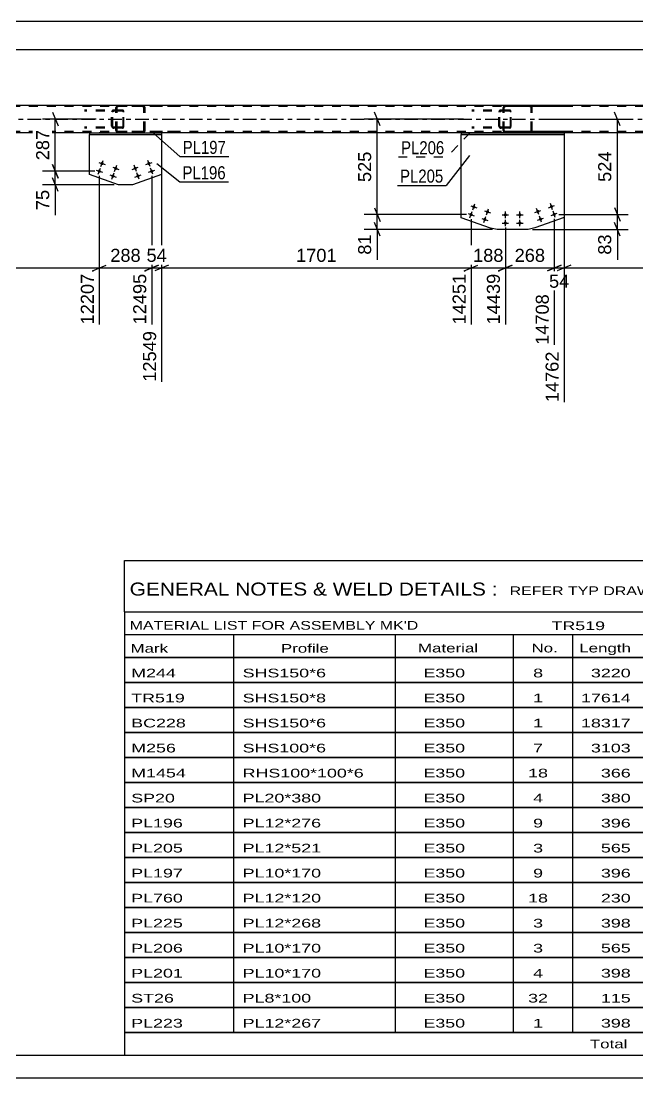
# Model space of a CAD drawing. Header units: millimetres. Extents: x -136 to 705, y -401 to 193.
# Drawn here: x 357.5 to 493.1, y -400.8 to -168.4 of the extents above; entities that cross this region are included whole.
import ezdxf

# ---------------------------------------------------------------- set-up
doc = ezdxf.new("R2010")
doc.units = ezdxf.units.MM
doc.linetypes.add('DXK_LINE_DOT2', pattern=[3.9198, 1.9599, -1.9599])
doc.linetypes.add('DXK_LINE_DOT3', pattern=[5.9187, 2.979, -0.9799, 0.9799, -0.9799])
doc.styles.add('Arial', font='ARIAL.TTF', dxfattribs={"height": 0.2})
doc.styles.add('Arial Narrow', font='ARIALN.TTF', dxfattribs={"height": 0.2})

# ---------------------------------------------------------------- blocks, each defined once
blk = doc.blocks.new('Unknown-318464307-1115')
at = {"color": 5, "linetype": 'Continuous'}
for p, q in [((-130.8, -395.79), (700.2, -395.79)), ((-135.8, -400.79), (705.2, -400.79))]:
    blk.add_line(p, q, dxfattribs=at)
blk = doc.blocks.new('Part-318464307-2415 - 2141')
at = {"color": 7, "linetype": 'DXK_LINE_DOT2'}
for p, q in [((464.94, -187.95), (456.56, -187.95)), ((464.94, -188.19), (456.56, -188.19)), ((463.03, -187.95), (462.84, -187.99)), ((462.85, -188.26), (462.93, -188.21)), ((462.93, -188.21), (463.03, -188.19)), ((463.47, -188.19), (463.47, -187.95)), ((465.04, -187.99), (464.94, -187.95)), ((464.94, -188.19), (464.99, -188.21)), ((464.99, -188.21), (465.04, -188.26)), ((465.13, -188.09), (465.04, -187.99)), ((465.19, -188.25), (465.13, -188.09)), ((462.56, -188.25), (462.52, -188.43)), ((462.52, -191.47), (462.52, -188.43)), ((462.78, -188.43), (462.8, -188.34)), ((462.78, -191.47), (462.78, -188.43)), ((462.8, -188.34), (462.85, -188.26)), ((465.04, -188.26), (465.06, -188.34)), ((465.06, -188.34), (465.07, -188.43)), ((465.07, -191.47), (465.07, -188.43)), ((465.21, -188.43), (465.19, -188.25)), ((465.21, -191.47), (465.21, -188.43)), ((464.94, -191.71), (456.56, -191.71)), ((464.94, -191.95), (456.56, -191.95)), ((462.52, -191.47), (462.56, -191.65)), ((462.8, -191.56), (462.78, -191.47)), ((462.85, -191.64), (462.8, -191.56)), ((462.84, -191.91), (463.03, -191.95)), ((462.93, -191.69), (462.85, -191.64)), ((463.03, -191.71), (462.93, -191.69)), ((463.47, -191.95), (463.47, -191.71)), ((464.99, -191.69), (464.94, -191.71)), ((464.94, -191.95), (465.04, -191.91)), ((465.04, -191.64), (464.99, -191.69)), ((465.06, -191.56), (465.04, -191.64)), ((465.04, -191.91), (465.13, -191.81)), ((465.07, -191.47), (465.06, -191.56)), ((465.13, -191.81), (465.19, -191.65)), ((465.19, -191.65), (465.21, -191.47))]:
    blk.add_line(p, q, dxfattribs=at)
for centre, start, end in [((463.01, -188.44), 111.1501, 156.1036), ((463.01, -191.45), 203.8964, 248.8499)]:
    blk.add_arc(centre, 0.492, start, end, dxfattribs=at)
blk = doc.blocks.new('Bolt-318464307-2295 - 2141')
at = {"linetype": 'Continuous'}
for points in [[(473.76, -209.32, -1), (474.44, -209.08, -1)], [(470.74, -210.39, -1), (471.42, -210.15, -1)], [(474.36, -211.02, -1), (475.04, -210.78, -1)], [(471.35, -212.09, -1), (472.03, -211.85, -1)]]:
    blk.add_hatch(color=1, dxfattribs=at).paths.add_polyline_path(points)
at = {"color": 1, "linetype": 'Continuous'}
for p, q in [((473.42, -209.44), (474.78, -208.96)), ((474.34, -209.88), (473.86, -208.52)), ((470.41, -210.51), (471.76, -210.03)), ((471.32, -210.95), (470.84, -209.59)), ((471.93, -212.65), (471.45, -211.29)), ((474.02, -211.14), (475.38, -210.66)), ((474.94, -211.58), (474.46, -210.22)), ((471.01, -212.21), (472.36, -211.73))]:
    blk.add_line(p, q, dxfattribs=at)
blk = doc.blocks.new('Part-318464307-2231 - 2141')
at = {"color": 2, "linetype": 'Continuous'}
for p, q in [((372.51, -192.95), (372.51, -193.35)), ((372.51, -192.95), (388.37, -192.95)), ((372.51, -193.35), (388.37, -193.35)), ((388.37, -192.95), (388.37, -193.35))]:
    blk.add_line(p, q, dxfattribs=at)
blk = doc.blocks.new('Part-318464307-2246 - 2141')
at = {"color": 2, "linetype": 'Continuous'}
for p, q in [((372.51, -202.13), (372.51, -193.35)), ((388.37, -193.35), (388.37, -202.13)), ((378.92, -204.4), (372.51, -202.13)), ((388.37, -202.13), (381.96, -204.4)), ((381.96, -204.4), (378.92, -204.4))]:
    blk.add_line(p, q, dxfattribs=at)
at = {"color": 7, "linetype": 'DXK_LINE_DOT2'}
blk.add_line((372.51, -193.35), (388.37, -193.35), dxfattribs=at)
blk = doc.blocks.new('Bolt-318464307-2247 - 2141')
at = {"linetype": 'Continuous'}
for points in [[(374.94, -199.59, -1), (375.62, -199.83, -1)], [(374.34, -201.29, -1), (375.02, -201.53, -1)], [(377.35, -202.36, -1), (378.03, -202.6, -1)], [(377.96, -200.66, -1), (378.63, -200.9, -1)]]:
    blk.add_hatch(color=1, dxfattribs=at).paths.add_polyline_path(points)
at = {"color": 1, "linetype": 'Continuous'}
for p, q in [((374.6, -199.47), (375.96, -199.95)), ((375.04, -200.39), (375.52, -199.03)), ((374, -201.17), (375.36, -201.65)), ((374.44, -202.09), (374.92, -200.73)), ((377.45, -203.16), (377.93, -201.8)), ((377.62, -200.54), (378.97, -201.02)), ((378.05, -201.46), (378.54, -200.1)), ((377.01, -202.24), (378.37, -202.72))]:
    blk.add_line(p, q, dxfattribs=at)
blk = doc.blocks.new('Bolt-318464307-2278 - 2141')
at = {"linetype": 'Continuous'}
for points in [[(456.69, -209.14, -1), (457.37, -209.38, -1)], [(456.09, -210.83, -1), (456.76, -211.07, -1)], [(459.7, -210.21, -1), (460.38, -210.45, -1)], [(459.1, -211.9, -1), (459.78, -212.14, -1)]]:
    blk.add_hatch(color=1, dxfattribs=at).paths.add_polyline_path(points)
at = {"color": 1, "linetype": 'Continuous'}
for p, q in [((456.35, -209.02), (457.71, -209.5)), ((456.79, -209.94), (457.27, -208.58)), ((455.75, -210.71), (457.1, -211.19)), ((456.18, -211.63), (456.67, -210.27)), ((459.2, -212.7), (459.68, -211.34)), ((459.36, -210.09), (460.72, -210.57)), ((459.8, -211), (460.28, -209.65)), ((458.76, -211.78), (460.12, -212.26))]:
    blk.add_line(p, q, dxfattribs=at)
blk = doc.blocks.new('Part-318464307-2294 - 2141')
at = {"color": 2, "linetype": 'Continuous'}
for p, q in [((454.26, -211.67), (454.26, -193.35)), ((476.87, -193.35), (476.87, -211.61)), ((460.67, -213.94), (454.26, -211.67)), ((476.87, -211.61), (470.46, -213.89)), ((462.16, -214.2), (460.67, -213.94)), ((468.96, -214.2), (462.16, -214.2)), ((470.46, -213.89), (468.96, -214.2))]:
    blk.add_line(p, q, dxfattribs=at)
at = {"color": 7, "linetype": 'DXK_LINE_DOT2'}
blk.add_line((454.26, -193.35), (476.87, -193.35), dxfattribs=at)
blk = doc.blocks.new('Part-318464307-2366 - 2141')
at = {"color": 2, "linetype": 'Continuous'}
for p, q in [((604.2, -186.95), (-61.33, -186.95)), ((372.51, -192.95), (303.23, -192.95)), ((454.26, -192.95), (388.37, -192.95)), ((542.9, -192.95), (476.87, -192.95))]:
    blk.add_line(p, q, dxfattribs=at)
at = {"color": 7, "linetype": 'DXK_LINE_DOT2'}
for p, q in [((604.2, -187.19), (-61.33, -187.19)), ((604.2, -192.71), (-61.33, -192.71)), ((604.2, -192.95), (-53.33, -192.95)), ((388.37, -192.95), (372.51, -192.95)), ((476.87, -192.95), (454.26, -192.95))]:
    blk.add_line(p, q, dxfattribs=at)
at = {"color": 7, "linetype": 'DXK_LINE_DOT3'}
blk.add_line((-61.33, -189.95), (604.2, -189.95), dxfattribs=at)
blk = doc.blocks.new('Part-318464307-2370 - 2141')
at = {"color": 7, "linetype": 'DXK_LINE_DOT2'}
for p, q in [((379.81, -187.95), (371.42, -187.95)), ((379.81, -188.19), (371.42, -188.19)), ((377.89, -187.95), (377.7, -187.99)), ((377.72, -188.26), (377.8, -188.21)), ((377.8, -188.21), (377.89, -188.19)), ((378.34, -188.19), (378.34, -187.95)), ((379.91, -187.99), (379.81, -187.95)), ((379.81, -188.19), (379.86, -188.21)), ((379.86, -188.21), (379.9, -188.26)), ((380, -188.09), (379.91, -187.99)), ((380.05, -188.25), (380, -188.09)), ((377.43, -188.25), (377.39, -188.43)), ((377.39, -191.47), (377.39, -188.43)), ((377.64, -188.43), (377.66, -188.34)), ((377.64, -191.47), (377.64, -188.43)), ((377.66, -188.34), (377.72, -188.26)), ((379.9, -188.26), (379.93, -188.34)), ((379.93, -188.34), (379.94, -188.43)), ((379.94, -191.47), (379.94, -188.43)), ((380.07, -188.43), (380.05, -188.25)), ((380.07, -191.47), (380.07, -188.43)), ((379.81, -191.71), (371.42, -191.71)), ((379.81, -191.95), (371.42, -191.95)), ((377.39, -191.47), (377.43, -191.65)), ((377.66, -191.56), (377.64, -191.47)), ((377.72, -191.64), (377.66, -191.56)), ((377.7, -191.91), (377.89, -191.95)), ((377.8, -191.69), (377.72, -191.64)), ((377.89, -191.71), (377.8, -191.69)), ((378.34, -191.95), (378.34, -191.71)), ((379.86, -191.69), (379.81, -191.71)), ((379.81, -191.95), (379.91, -191.91)), ((379.9, -191.64), (379.86, -191.69)), ((379.93, -191.56), (379.9, -191.64)), ((379.91, -191.91), (380, -191.81)), ((379.94, -191.47), (379.93, -191.56)), ((380, -191.81), (380.05, -191.65)), ((380.05, -191.65), (380.07, -191.47))]:
    blk.add_line(p, q, dxfattribs=at)
for centre, start, end in [((377.88, -188.44), 111.1501, 156.1036), ((377.88, -191.45), 203.8964, 248.8499)]:
    blk.add_arc(centre, 0.492, start, end, dxfattribs=at)
blk = doc.blocks.new('Part-318464307-2481 - 2141')
at = {"color": 7, "linetype": 'DXK_LINE_DOT2'}
for p, q in [((378.38, -187.25), (378.34, -187.43)), ((378.34, -192.47), (378.34, -187.43)), ((378.6, -187.43), (378.61, -187.34)), ((378.6, -192.47), (378.6, -187.43)), ((378.61, -187.34), (378.67, -187.26)), ((378.85, -186.95), (378.66, -186.99)), ((378.67, -187.26), (378.75, -187.21)), ((378.75, -187.21), (378.85, -187.19)), ((391.64, -186.95), (378.85, -186.95)), ((391.64, -187.19), (378.85, -187.19)), ((384.41, -186.99), (384.21, -186.95)), ((384.21, -187.19), (384.31, -187.21)), ((384.31, -187.21), (384.39, -187.26)), ((384.39, -187.26), (384.45, -187.34)), ((384.45, -187.34), (384.47, -187.43)), ((384.47, -192.47), (384.47, -187.43)), ((384.73, -187.43), (384.69, -187.25)), ((384.73, -192.47), (384.73, -187.43)), ((378.34, -192.47), (378.38, -192.65)), ((378.61, -192.56), (378.6, -192.47)), ((378.67, -192.64), (378.61, -192.56)), ((378.75, -192.69), (378.67, -192.64)), ((378.85, -192.71), (378.75, -192.69)), ((391.64, -192.71), (378.85, -192.71)), ((384.31, -192.69), (384.21, -192.71)), ((384.39, -192.64), (384.31, -192.69)), ((384.45, -192.56), (384.39, -192.64)), ((384.47, -192.47), (384.45, -192.56)), ((384.69, -192.65), (384.73, -192.47)), ((378.66, -192.91), (378.85, -192.95)), ((391.64, -192.95), (378.85, -192.95)), ((384.21, -192.95), (384.41, -192.91))]:
    blk.add_line(p, q, dxfattribs=at)
for centre, start, end in [((378.83, -187.45), 110.7583, 155.68), ((384.23, -187.45), 24.32, 69.2417), ((378.83, -192.45), 204.32, 249.2417), ((384.23, -192.45), 290.7583, 335.68)]:
    blk.add_arc(centre, 0.496, start, end, dxfattribs=at)
blk = doc.blocks.new('Part-318464307-2482 - 2141')
at = {"color": 7, "linetype": 'DXK_LINE_DOT2'}
for p, q in [((463.51, -187.25), (463.47, -187.43)), ((463.47, -192.47), (463.47, -187.43)), ((463.73, -187.43), (463.75, -187.34)), ((463.73, -192.47), (463.73, -187.43)), ((463.75, -187.34), (463.8, -187.26)), ((463.99, -186.95), (463.79, -186.99)), ((463.8, -187.26), (463.89, -187.21)), ((463.89, -187.21), (463.99, -187.19)), ((476.77, -186.95), (463.99, -186.95)), ((476.77, -187.19), (463.99, -187.19)), ((469.54, -186.99), (469.35, -186.95)), ((469.35, -187.19), (469.45, -187.21)), ((469.45, -187.21), (469.53, -187.26)), ((469.53, -187.26), (469.58, -187.34)), ((469.58, -187.34), (469.6, -187.43)), ((469.6, -192.47), (469.6, -187.43)), ((469.86, -187.43), (469.82, -187.25)), ((469.86, -192.47), (469.86, -187.43)), ((463.47, -192.47), (463.51, -192.65)), ((463.75, -192.56), (463.73, -192.47)), ((463.8, -192.64), (463.75, -192.56)), ((463.89, -192.69), (463.8, -192.64)), ((463.99, -192.71), (463.89, -192.69)), ((476.77, -192.71), (463.99, -192.71)), ((469.45, -192.69), (469.35, -192.71)), ((469.53, -192.64), (469.45, -192.69)), ((469.58, -192.56), (469.53, -192.64)), ((469.6, -192.47), (469.58, -192.56)), ((469.82, -192.65), (469.86, -192.47)), ((463.79, -192.91), (463.99, -192.95)), ((476.77, -192.95), (463.99, -192.95)), ((469.35, -192.95), (469.54, -192.91))]:
    blk.add_line(p, q, dxfattribs=at)
for centre, start, end in [((463.97, -187.45), 110.7583, 155.68), ((469.37, -187.45), 24.32, 69.2417), ((463.97, -192.45), 204.32, 249.2417), ((469.37, -192.45), 290.7583, 335.68)]:
    blk.add_arc(centre, 0.496, start, end, dxfattribs=at)
blk = doc.blocks.new('Part-318464307-2499 - 2141')
at = {"color": 2, "linetype": 'Continuous'}
for p, q in [((454.26, -192.95), (454.26, -193.35)), ((454.26, -192.95), (476.87, -192.95)), ((454.26, -193.35), (476.87, -193.35)), ((476.87, -192.95), (476.87, -193.35))]:
    blk.add_line(p, q, dxfattribs=at)
blk = doc.blocks.new('Bolt-318464307-2511 - 2141')
at = {"linetype": 'Continuous'}
for points in [[(385.26, -199.83, -1), (385.94, -199.59, -1)], [(382.25, -200.9, -1), (382.92, -200.66, -1)], [(382.85, -202.6, -1), (383.53, -202.36, -1)], [(385.86, -201.53, -1), (386.54, -201.29, -1)]]:
    blk.add_hatch(color=1, dxfattribs=at).paths.add_polyline_path(points)
at = {"color": 1, "linetype": 'Continuous'}
for p, q in [((384.92, -199.95), (386.28, -199.47)), ((385.84, -200.39), (385.36, -199.03)), ((381.91, -201.02), (383.26, -200.54)), ((382.83, -201.46), (382.34, -200.1)), ((383.43, -203.16), (382.95, -201.8)), ((385.52, -201.65), (386.88, -201.17)), ((386.44, -202.09), (385.96, -200.73)), ((382.51, -202.72), (383.86, -202.24))]:
    blk.add_line(p, q, dxfattribs=at)
blk = doc.blocks.new('Bolt-318464307-2519 - 2141')
at = {"linetype": 'Continuous'}
for points in [[(463.6, -211, -1), (464.32, -211, -1)], [(466.8, -211, -1), (467.52, -211, -1)], [(463.6, -212.8, -1), (464.32, -212.8, -1)], [(466.8, -212.8, -1), (467.52, -212.8, -1)]]:
    blk.add_hatch(color=1, dxfattribs=at).paths.add_polyline_path(points)
at = {"color": 1, "linetype": 'Continuous'}
for p, q in [((463.24, -211), (464.68, -211)), ((463.96, -211.72), (463.96, -210.28)), ((466.44, -211), (467.88, -211)), ((467.16, -211.72), (467.16, -210.28)), ((463.24, -212.8), (464.68, -212.8)), ((463.96, -213.52), (463.96, -212.08)), ((466.44, -212.8), (467.88, -212.8)), ((467.16, -213.52), (467.16, -212.08))]:
    blk.add_line(p, q, dxfattribs=at)
blk = doc.blocks.new('StraightDimension-318464307-3141 - 2141')
at = {"color": 7, "linetype": 'Continuous'}
for p, q in [((373.99, -189.95), (362.16, -189.95)), ((364.41, -188.45), (365.61, -191.45)), ((365.01, -201.41), (365.01, -189.95)), ((373.68, -201.41), (362.16, -201.41)), ((365.61, -202.91), (364.41, -199.91))]:
    blk.add_line(p, q, dxfattribs=at)
at = {"color": 0}
blk.add_wipeout([(364.26, -191.74), (360.06, -191.74), (360.06, -199.61), (364.26, -199.61)], dxfattribs=at)
at = {"color": 3, "style": 'Arial'}
blk.add_text('287', height=2.865, rotation=90.0002, dxfattribs=at).set_placement((363.66, -199.01))
blk = doc.blocks.new('StraightDimension-318464307-2854 - 2141')
at = {"color": 7, "linetype": 'Continuous'}
for p, q in [((388.37, -194.15), (388.37, -247.7)), ((456.43, -211.95), (456.43, -235.1)), ((389.87, -222.09), (386.87, -223.29)), ((388.37, -222.69), (456.43, -222.69)), ((454.93, -223.29), (457.93, -222.09))]:
    blk.add_line(p, q, dxfattribs=at)
at = {"color": 0}
blk.add_wipeout([(427.44, -221.94), (427.44, -217.74), (417.35, -217.74), (417.35, -221.94)], dxfattribs=at)
at = {"color": 0, "linetype": 'Continuous'}
blk.add_wipeout([(455.83, -223.39), (451.63, -223.39), (451.63, -235.7), (455.83, -235.7)], dxfattribs=at)
at = {"color": 3, "style": 'Arial'}
blk.add_text('1701', height=2.865, dxfattribs=at).set_placement((417.95, -221.34))
at = {"color": 3, "linetype": 'Continuous', "style": 'Arial'}
blk.add_text('14251', height=2.865, rotation=90.0002, dxfattribs=at).set_placement((455.23, -235.1))
blk = doc.blocks.new('StraightDimension-318464307-2546 - 2141')
at = {"color": 7, "linetype": 'Continuous'}
for p, q in [((475.7, -210.9), (490.98, -210.9)), ((487.98, -209.4), (489.18, -212.4)), ((488.58, -214.2), (488.58, -210.9)), ((489.18, -215.7), (487.98, -212.7)), ((469.96, -214.2), (490.98, -214.2))]:
    blk.add_line(p, q, dxfattribs=at)
at = {"color": 0}
blk.add_wipeout([(487.83, -214.73), (483.63, -214.73), (483.63, -220.37), (487.83, -220.37)], dxfattribs=at)
at = {"color": 7, "linetype": 'Continuous'}
blk.add_line((488.58, -214.2), (488.58, -220.9), dxfattribs=at)
blk.add_line((488.58, -214.2), (488.58, -220.9), dxfattribs=at)
at = {"color": 3, "style": 'Arial'}
blk.add_text('83', height=2.865, rotation=90.0002, dxfattribs=at).set_placement((487.23, -219.77))
blk = doc.blocks.new('StraightDimension-318464307-2528 - 2141')
at = {"color": 7, "linetype": 'Continuous'}
for p, q in [((474.13, -189.95), (490.98, -189.95)), ((489.18, -191.45), (487.98, -188.45)), ((488.58, -210.9), (488.58, -189.95)), ((475.7, -210.9), (490.98, -210.9)), ((487.98, -209.4), (489.18, -212.4))]:
    blk.add_line(p, q, dxfattribs=at)
at = {"color": 0}
blk.add_wipeout([(487.83, -196.49), (483.63, -196.49), (483.63, -204.36), (487.83, -204.36)], dxfattribs=at)
at = {"color": 3, "style": 'Arial'}
blk.add_text('524', height=2.865, rotation=90.0002, dxfattribs=at).set_placement((487.23, -203.76))
blk = doc.blocks.new('StraightDimension-318464307-2831 - 2141')
at = {"color": 7, "linetype": 'Continuous'}
for p, q in [((303.23, -194.35), (303.23, -247.7)), ((374.68, -202.41), (374.68, -235.1)), ((304.73, -222.09), (301.73, -223.29)), ((303.23, -222.69), (374.68, -222.69)), ((373.18, -223.29), (376.18, -222.09))]:
    blk.add_line(p, q, dxfattribs=at)
at = {"color": 0}
blk.add_wipeout([(344, -221.94), (344, -217.74), (333.91, -217.74), (333.91, -221.94)], dxfattribs=at)
at = {"color": 0, "linetype": 'Continuous'}
blk.add_wipeout([(374.08, -223.39), (369.88, -223.39), (369.88, -235.7), (374.08, -235.7)], dxfattribs=at)
at = {"color": 3, "style": 'Arial'}
blk.add_text('1786', height=2.865, dxfattribs=at).set_placement((334.51, -221.34))
at = {"color": 3, "linetype": 'Continuous', "style": 'Arial'}
blk.add_text('12207', height=2.865, rotation=90.0002, dxfattribs=at).set_placement((373.48, -235.1))
blk = doc.blocks.new('StraightDimension-318464307-2838 - 2141')
at = {"color": 7, "linetype": 'Continuous'}
for p, q in [((374.68, -202.41), (374.68, -235.1)), ((386.2, -202.41), (386.2, -235.1)), ((373.18, -223.29), (376.18, -222.09)), ((374.68, -222.69), (386.2, -222.69)), ((387.7, -222.09), (384.7, -223.29))]:
    blk.add_line(p, q, dxfattribs=at)
at = {"color": 0}
blk.add_wipeout([(384.37, -221.94), (384.37, -217.74), (376.5, -217.74), (376.5, -221.94)], dxfattribs=at)
at = {"color": 0, "linetype": 'Continuous'}
blk.add_wipeout([(385.6, -223.39), (381.4, -223.39), (381.4, -235.7), (385.6, -235.7)], dxfattribs=at)
at = {"color": 3, "style": 'Arial'}
blk.add_text('288', height=2.865, dxfattribs=at).set_placement((377.1, -221.34))
at = {"color": 3, "linetype": 'Continuous', "style": 'Arial'}
blk.add_text('12495', height=2.865, rotation=90.0002, dxfattribs=at).set_placement((385, -235.1))
blk = doc.blocks.new('StraightDimension-318464307-2847 - 2141')
at = {"color": 7, "linetype": 'Continuous'}
for p, q in [((388.37, -194.15), (388.37, -247.7)), ((386.2, -202.41), (386.2, -235.1)), ((384.7, -223.29), (387.7, -222.09)), ((386.2, -222.69), (388.37, -222.69)), ((389.87, -222.09), (386.87, -223.29))]:
    blk.add_line(p, q, dxfattribs=at)
at = {"color": 0}
blk.add_wipeout([(390.11, -221.94), (390.11, -217.74), (384.46, -217.74), (384.46, -221.94)], dxfattribs=at)
at = {"color": 0, "linetype": 'Continuous'}
blk.add_wipeout([(387.77, -235.99), (383.57, -235.99), (383.57, -248.3), (387.77, -248.3)], dxfattribs=at)
at = {"color": 3, "style": 'Arial'}
blk.add_text('54', height=2.865, dxfattribs=at).set_placement((385.06, -221.34))
at = {"color": 3, "linetype": 'Continuous', "style": 'Arial'}
blk.add_text('12549', height=2.865, rotation=90.0002, dxfattribs=at).set_placement((387.17, -247.7))
blk = doc.blocks.new('StraightDimension-318464307-2861 - 2141')
at = {"color": 7, "linetype": 'Continuous'}
for p, q in [((456.43, -211.95), (456.43, -235.1)), ((463.96, -213.8), (463.96, -235.1)), ((454.93, -223.29), (457.93, -222.09)), ((456.43, -222.69), (463.96, -222.69)), ((465.46, -222.09), (462.46, -223.29))]:
    blk.add_line(p, q, dxfattribs=at)
at = {"color": 0}
blk.add_wipeout([(464.13, -221.94), (464.13, -217.74), (456.26, -217.74), (456.26, -221.94)], dxfattribs=at)
at = {"color": 0, "linetype": 'Continuous'}
blk.add_wipeout([(463.36, -223.39), (459.16, -223.39), (459.16, -235.7), (463.36, -235.7)], dxfattribs=at)
at = {"color": 3, "style": 'Arial'}
blk.add_text('188', height=2.865, dxfattribs=at).set_placement((456.86, -221.34))
at = {"color": 3, "linetype": 'Continuous', "style": 'Arial'}
blk.add_text('14439', height=2.865, rotation=90.0002, dxfattribs=at).set_placement((462.76, -235.1))
blk = doc.blocks.new('StraightDimension-318464307-2870 - 2141')
at = {"color": 7, "linetype": 'Continuous'}
for p, q in [((474.7, -211.9), (474.7, -239.6)), ((463.96, -213.8), (463.96, -235.1)), ((462.46, -223.29), (465.46, -222.09)), ((463.96, -222.69), (474.7, -222.69)), ((476.2, -222.09), (473.2, -223.29))]:
    blk.add_line(p, q, dxfattribs=at)
at = {"color": 0}
blk.add_wipeout([(473.27, -221.94), (473.27, -217.74), (465.4, -217.74), (465.4, -221.94)], dxfattribs=at)
at = {"color": 0, "linetype": 'Continuous'}
blk.add_wipeout([(474.1, -227.89), (469.9, -227.89), (469.9, -240.2), (474.1, -240.2)], dxfattribs=at)
at = {"color": 3, "style": 'Arial'}
blk.add_text('268', height=2.865, dxfattribs=at).set_placement((466, -221.34))
at = {"color": 3, "linetype": 'Continuous', "style": 'Arial'}
blk.add_text('14708', height=2.865, rotation=90.0002, dxfattribs=at).set_placement((473.5, -239.6))
blk = doc.blocks.new('StraightDimension-318464307-2879 - 2141')
at = {"color": 7, "linetype": 'Continuous'}
for p, q in [((476.87, -194.35), (476.87, -252.2)), ((474.7, -211.9), (474.7, -239.6)), ((473.2, -223.29), (476.2, -222.09)), ((474.7, -222.69), (476.87, -222.69)), ((478.37, -222.09), (475.37, -223.29))]:
    blk.add_line(p, q, dxfattribs=at)
at = {"color": 0}
blk.add_wipeout([(478.61, -227.64), (478.61, -223.44), (472.96, -223.44), (472.96, -227.64)], dxfattribs=at)
at = {"color": 0, "linetype": 'Continuous'}
blk.add_wipeout([(476.27, -240.49), (472.07, -240.49), (472.07, -252.8), (476.27, -252.8)], dxfattribs=at)
at = {"color": 3, "style": 'Arial'}
blk.add_text('54', height=2.865, dxfattribs=at).set_placement((473.56, -227.04))
at = {"color": 3, "linetype": 'Continuous', "style": 'Arial'}
blk.add_text('14762', height=2.865, rotation=90.0002, dxfattribs=at).set_placement((475.67, -252.2))
blk = doc.blocks.new('StraightDimension-318464307-2886 - 2141')
at = {"color": 7, "linetype": 'Continuous'}
for p, q in [((476.87, -194.35), (476.87, -252.2)), ((545.06, -202.07), (545.06, -235.1)), ((478.37, -222.09), (475.37, -223.29)), ((476.87, -222.69), (545.06, -222.69)), ((543.56, -223.29), (546.56, -222.09))]:
    blk.add_line(p, q, dxfattribs=at)
at = {"color": 0}
blk.add_wipeout([(516.01, -221.94), (516.01, -217.74), (505.92, -217.74), (505.92, -221.94)], dxfattribs=at)
at = {"color": 0, "linetype": 'Continuous'}
blk.add_wipeout([(544.46, -223.39), (540.26, -223.39), (540.26, -235.7), (544.46, -235.7)], dxfattribs=at)
at = {"color": 3, "style": 'Arial'}
blk.add_text('1705', height=2.865, dxfattribs=at).set_placement((506.52, -221.34))
at = {"color": 3, "linetype": 'Continuous', "style": 'Arial'}
blk.add_text('16467', height=2.865, rotation=90.0002, dxfattribs=at).set_placement((543.86, -235.1))
blk = doc.blocks.new('StraightDimension-318464307-3011 - 2141')
at = {"color": 7, "linetype": 'Continuous'}
blk.add_line((-74.23, -168.41), (617.1, -168.41), dxfattribs=at)
blk = doc.blocks.new('StraightDimension-318464307-3022 - 2141')
at = {"color": 7, "linetype": 'Continuous'}
blk.add_line((-73.43, -174.61), (616.3, -174.61), dxfattribs=at)
blk = doc.blocks.new('StraightDimension-318464307-3104 - 2141')
at = {"color": 7, "linetype": 'Continuous'}
for p, q in [((455.43, -210.95), (432.95, -210.95)), ((435.2, -209.45), (436.4, -212.45)), ((435.8, -214.2), (435.8, -210.95)), ((436.4, -215.7), (435.2, -212.7)), ((461.16, -214.2), (432.95, -214.2))]:
    blk.add_line(p, q, dxfattribs=at)
at = {"color": 0}
blk.add_wipeout([(435.05, -214.73), (430.85, -214.73), (430.85, -220.37), (435.05, -220.37)], dxfattribs=at)
at = {"color": 7, "linetype": 'Continuous'}
blk.add_line((435.8, -214.2), (435.8, -220.9), dxfattribs=at)
blk.add_line((435.8, -214.2), (435.8, -220.9), dxfattribs=at)
at = {"color": 3, "style": 'Arial'}
blk.add_text('81', height=2.865, rotation=90.0002, dxfattribs=at).set_placement((434.45, -219.77))
blk = doc.blocks.new('StraightDimension-318464307-3114 - 2141')
at = {"color": 7, "linetype": 'Continuous'}
for p, q in [((454.72, -189.95), (432.95, -189.95)), ((436.4, -191.45), (435.2, -188.45)), ((435.8, -210.95), (435.8, -189.95)), ((455.43, -210.95), (432.95, -210.95)), ((435.2, -209.45), (436.4, -212.45))]:
    blk.add_line(p, q, dxfattribs=at)
at = {"color": 0}
blk.add_wipeout([(435.05, -196.52), (430.85, -196.52), (430.85, -204.39), (435.05, -204.39)], dxfattribs=at)
at = {"color": 3, "style": 'Arial'}
blk.add_text('525', height=2.865, rotation=90.0002, dxfattribs=at).set_placement((434.45, -203.79))
blk = doc.blocks.new('StraightDimension-318464307-3131 - 2141')
at = {"color": 7, "linetype": 'Continuous'}
for p, q in [((373.68, -201.41), (362.16, -201.41)), ((364.41, -199.91), (365.61, -202.91)), ((365.01, -204.4), (365.01, -201.41)), ((377.92, -204.4), (362.16, -204.4)), ((365.61, -205.9), (364.41, -202.9))]:
    blk.add_line(p, q, dxfattribs=at)
at = {"color": 0}
blk.add_wipeout([(364.26, -204.92), (360.06, -204.92), (360.06, -210.57), (364.26, -210.57)], dxfattribs=at)
at = {"color": 7, "linetype": 'Continuous'}
blk.add_line((365.01, -204.4), (365.01, -211.1), dxfattribs=at)
blk.add_line((365.01, -204.4), (365.01, -211.1), dxfattribs=at)
at = {"color": 3, "style": 'Arial'}
blk.add_text('75', height=2.865, rotation=90.0002, dxfattribs=at).set_placement((363.66, -209.97))
blk = doc.blocks.new('Unknown-318464307-9131')
at = {"color": 7, "linetype": 'Continuous'}
for p, q in [((380.2, -287.04), (540.2, -287.04)), ((380.2, -298.29), (380.2, -287.04)), ((540.2, -287.04), (540.2, -298.29)), ((380.2, -298.29), (540.2, -298.29)), ((380.2, -298.29), (380.2, -303.29)), ((540.2, -298.29), (540.2, -303.29)), ((380.2, -303.29), (540.2, -303.29)), ((380.2, -303.29), (380.2, -308.29)), ((404.2, -303.29), (404.2, -308.29)), ((439.7, -303.29), (439.7, -308.29)), ((465.7, -303.29), (465.7, -308.29)), ((478.7, -303.29), (478.7, -308.29)), ((496.2, -303.29), (496.2, -308.29)), ((518.2, -303.29), (518.2, -308.29)), ((540.2, -303.29), (540.2, -308.29)), ((380.2, -308.29), (540.2, -308.29)), ((380.2, -308.34), (380.2, -313.74)), ((380.2, -308.34), (540.2, -308.34)), ((404.2, -308.29), (404.2, -313.79)), ((439.7, -308.29), (439.7, -313.79)), ((465.7, -308.29), (465.7, -313.79)), ((478.7, -308.29), (478.7, -313.79)), ((496.2, -308.29), (496.2, -313.79)), ((518.2, -308.29), (518.2, -313.79)), ((540.2, -308.34), (540.2, -313.74)), ((380.2, -313.74), (540.2, -313.74)), ((380.2, -313.84), (380.2, -319.24)), ((380.2, -313.84), (540.2, -313.84)), ((404.2, -313.79), (404.2, -319.29)), ((439.7, -313.79), (439.7, -319.29)), ((465.7, -313.79), (465.7, -319.29)), ((478.7, -313.79), (478.7, -319.29)), ((496.2, -313.79), (496.2, -319.29)), ((518.2, -313.79), (518.2, -319.29)), ((540.2, -313.84), (540.2, -319.24)), ((380.2, -319.24), (540.2, -319.24)), ((380.2, -319.34), (380.2, -324.74)), ((380.2, -319.34), (540.2, -319.34)), ((404.2, -319.29), (404.2, -324.79)), ((439.7, -319.29), (439.7, -324.79)), ((465.7, -319.29), (465.7, -324.79)), ((478.7, -319.29), (478.7, -324.79)), ((496.2, -319.29), (496.2, -324.79)), ((518.2, -319.29), (518.2, -324.79)), ((540.2, -319.34), (540.2, -324.74)), ((380.2, -324.74), (540.2, -324.74)), ((380.2, -324.84), (380.2, -330.24)), ((380.2, -324.84), (540.2, -324.84)), ((404.2, -324.79), (404.2, -330.29)), ((439.7, -324.79), (439.7, -330.29)), ((465.7, -324.79), (465.7, -330.29)), ((478.7, -324.79), (478.7, -330.29)), ((496.2, -324.79), (496.2, -330.29)), ((518.2, -324.79), (518.2, -330.29)), ((540.2, -324.84), (540.2, -330.24)), ((380.2, -330.24), (540.2, -330.24)), ((380.2, -330.34), (380.2, -335.74)), ((380.2, -330.34), (540.2, -330.34)), ((404.2, -330.29), (404.2, -335.79)), ((439.7, -330.29), (439.7, -335.79)), ((465.7, -330.29), (465.7, -335.79)), ((478.7, -330.29), (478.7, -335.79)), ((496.2, -330.29), (496.2, -335.79)), ((518.2, -330.29), (518.2, -335.79)), ((540.2, -330.34), (540.2, -335.74)), ((380.2, -335.74), (540.2, -335.74)), ((380.2, -335.84), (380.2, -341.24)), ((380.2, -335.84), (540.2, -335.84)), ((404.2, -335.79), (404.2, -341.29)), ((439.7, -335.79), (439.7, -341.29)), ((465.7, -335.79), (465.7, -341.29)), ((478.7, -335.79), (478.7, -341.29)), ((496.2, -335.79), (496.2, -341.29)), ((518.2, -335.79), (518.2, -341.29)), ((540.2, -335.84), (540.2, -341.24)), ((380.2, -341.24), (540.2, -341.24)), ((380.2, -341.34), (380.2, -346.74)), ((380.2, -341.34), (540.2, -341.34)), ((404.2, -341.29), (404.2, -346.79)), ((439.7, -341.29), (439.7, -346.79)), ((465.7, -341.29), (465.7, -346.79)), ((478.7, -341.29), (478.7, -346.79)), ((496.2, -341.29), (496.2, -346.79)), ((518.2, -341.29), (518.2, -346.79)), ((540.2, -341.34), (540.2, -346.74)), ((380.2, -346.74), (540.2, -346.74)), ((380.2, -346.84), (380.2, -352.24)), ((380.2, -346.84), (540.2, -346.84)), ((404.2, -346.79), (404.2, -352.29)), ((439.7, -346.79), (439.7, -352.29)), ((465.7, -346.79), (465.7, -352.29)), ((478.7, -346.79), (478.7, -352.29)), ((496.2, -346.79), (496.2, -352.29)), ((518.2, -346.79), (518.2, -352.29)), ((540.2, -346.84), (540.2, -352.24)), ((380.2, -352.24), (540.2, -352.24)), ((380.2, -352.34), (380.2, -357.74)), ((380.2, -352.34), (540.2, -352.34)), ((404.2, -352.29), (404.2, -357.79)), ((439.7, -352.29), (439.7, -357.79)), ((465.7, -352.29), (465.7, -357.79)), ((478.7, -352.29), (478.7, -357.79)), ((496.2, -352.29), (496.2, -357.79)), ((518.2, -352.29), (518.2, -357.79)), ((540.2, -352.34), (540.2, -357.74)), ((380.2, -357.74), (540.2, -357.74)), ((380.2, -357.84), (380.2, -363.24)), ((380.2, -357.84), (540.2, -357.84)), ((404.2, -357.79), (404.2, -363.29)), ((439.7, -357.79), (439.7, -363.29)), ((465.7, -357.79), (465.7, -363.29)), ((478.7, -357.79), (478.7, -363.29)), ((496.2, -357.79), (496.2, -363.29)), ((518.2, -357.79), (518.2, -363.29)), ((540.2, -357.84), (540.2, -363.24)), ((380.2, -363.24), (540.2, -363.24)), ((380.2, -363.34), (380.2, -368.74)), ((380.2, -363.34), (540.2, -363.34)), ((404.2, -363.29), (404.2, -368.79)), ((439.7, -363.29), (439.7, -368.79)), ((465.7, -363.29), (465.7, -368.79)), ((478.7, -363.29), (478.7, -368.79)), ((496.2, -363.29), (496.2, -368.79)), ((518.2, -363.29), (518.2, -368.79)), ((540.2, -363.34), (540.2, -368.74)), ((380.2, -368.74), (540.2, -368.74)), ((380.2, -368.84), (380.2, -374.24)), ((380.2, -368.84), (540.2, -368.84)), ((404.2, -368.79), (404.2, -374.29)), ((439.7, -368.79), (439.7, -374.29)), ((465.7, -368.79), (465.7, -374.29)), ((478.7, -368.79), (478.7, -374.29)), ((496.2, -368.79), (496.2, -374.29)), ((518.2, -368.79), (518.2, -374.29)), ((540.2, -368.84), (540.2, -374.24)), ((380.2, -374.24), (540.2, -374.24)), ((380.2, -374.34), (380.2, -379.74)), ((380.2, -374.34), (540.2, -374.34)), ((404.2, -374.29), (404.2, -379.79)), ((439.7, -374.29), (439.7, -379.79)), ((465.7, -374.29), (465.7, -379.79)), ((478.7, -374.29), (478.7, -379.79)), ((496.2, -374.29), (496.2, -379.79)), ((518.2, -374.29), (518.2, -379.79)), ((540.2, -374.34), (540.2, -379.74)), ((380.2, -379.74), (540.2, -379.74)), ((380.2, -379.84), (380.2, -385.24)), ((380.2, -379.84), (540.2, -379.84)), ((404.2, -379.79), (404.2, -385.29)), ((439.7, -379.79), (439.7, -385.29)), ((465.7, -379.79), (465.7, -385.29)), ((478.7, -379.79), (478.7, -385.29)), ((496.2, -379.79), (496.2, -385.29)), ((518.2, -379.79), (518.2, -385.29)), ((540.2, -379.84), (540.2, -385.24)), ((380.2, -385.24), (540.2, -385.24)), ((380.2, -385.34), (380.2, -390.74)), ((380.2, -385.34), (540.2, -385.34)), ((404.2, -385.29), (404.2, -390.79)), ((439.7, -385.29), (439.7, -390.79)), ((465.7, -385.29), (465.7, -390.79)), ((478.7, -385.29), (478.7, -390.79)), ((496.2, -385.29), (496.2, -390.79)), ((518.2, -385.29), (518.2, -390.79)), ((540.2, -385.34), (540.2, -390.74)), ((380.2, -390.74), (540.2, -390.74)), ((380.2, -390.79), (540.2, -390.79)), ((380.2, -390.79), (380.2, -395.79)), ((496.2, -390.79), (496.2, -395.79)), ((518.2, -390.79), (518.2, -395.79)), ((540.2, -390.79), (540.2, -395.79)), ((380.2, -395.79), (540.2, -395.79))]:
    blk.add_line(p, q, dxfattribs=at)
at = {"color": 7, "style": 'Arial Narrow'}
for s, height, width, p in [('GENERAL NOTES & WELD DETAILS :', 2.8633, 1.4, (381.35, -294.73)), ('REFER TYP DRAWING TYP-01', 1.9089, 1.6, (464.9, -294.63)), ("MATERIAL LIST FOR ASSEMBLY MK'D", 1.9089, 1.6, (381.35, -302.23)), ('TR519', 1.909, 1.794707, (474.1, -302.32)), ('1', 1.91, 1.794707, (502.28, -302.23)), ('No. Required', 1.9089, 1.6, (511.61, -302.23)), ('Mark', 1.909, 1.7, (381.54, -307.29)), ('Profile', 1.909, 1.7, (414.61, -307.29)), ('Material', 1.909, 1.7, (444.74, -307.23)), ('No.', 1.909, 1.7, (469.7, -307.23)), ('Length', 1.909, 1.7, (480.2, -307.23)), ('Area', 1.909, 1.7, (502.7, -307.23)), ('Weight', 1.909, 1.7, (522.2, -307.23))]:
    blk.add_text(s, height=height, dxfattribs=dict(at, width=width)).set_placement(p)
at = {"color": 7, "linetype": 'Continuous', "style": 'Arial Narrow'}
for s, height, width, p in [('M244', 1.909, 1.794707, (381.7, -312.72)), ('SHS150*6', 1.909, 1.794707, (406.2, -312.72)), ('E350', 1.909, 1.794707, (445.94, -312.72)), ('8', 1.91, 1.794707, (470.06, -312.72)), ('3220', 1.909, 1.794707, (482.78, -312.72)), ('1.9', 1.909, 1.794707, (506.52, -312.72)), ('687.0', 1.909, 1.794707, (523.16, -312.72)), ('TR519', 1.909, 1.794707, (381.7, -318.22)), ('SHS150*8', 1.909, 1.794707, (406.2, -318.22)), ('E350', 1.909, 1.794707, (445.94, -318.22)), ('1', 1.91, 1.794707, (470.06, -318.22)), ('17614', 1.909, 1.794707, (480.6, -318.22)), ('10.6', 1.909, 1.794707, (504.33, -318.22)), ('628.3', 1.909, 1.794707, (523.16, -318.22)), ('BC228', 1.909, 1.794707, (381.7, -323.72)), ('SHS150*6', 1.909, 1.794707, (406.2, -323.72)), ('E350', 1.909, 1.794707, (445.94, -323.72)), ('1', 1.91, 1.794707, (470.06, -323.72)), ('18317', 1.909, 1.794707, (480.6, -323.72)), ('11.0', 1.909, 1.794707, (504.33, -323.72)), ('496.9', 1.909, 1.794707, (523.16, -323.72)), ('M256', 1.909, 1.794707, (381.7, -329.22)), ('SHS100*6', 1.909, 1.794707, (406.2, -329.22)), ('E350', 1.909, 1.794707, (445.94, -329.22)), ('7', 1.91, 1.794707, (470.06, -329.22)), ('3103', 1.909, 1.794707, (482.78, -329.22)), ('1.2', 1.909, 1.794707, (506.52, -329.22)), ('373.5', 1.909, 1.794707, (523.16, -329.22)), ('M1454', 1.909, 1.794707, (381.7, -334.72)), ('RHS100*100*6', 1.9089, 1.794707, (406.2, -334.72)), ('E350', 1.909, 1.794707, (445.94, -334.72)), ('18', 1.909, 1.794707, (468.96, -334.72)), ('366', 1.909, 1.794707, (484.97, -334.72)), ('0.1', 1.909, 1.794707, (506.52, -334.72)), ('116.7', 1.909, 1.794707, (523.16, -334.72)), ('SP20', 1.909, 1.794707, (381.7, -340.22)), ('PL20*380', 1.909, 1.794707, (406.2, -340.22)), ('E350', 1.909, 1.794707, (445.94, -340.22)), ('4', 1.91, 1.794707, (470.06, -340.22)), ('380', 1.909, 1.794707, (484.97, -340.22)), ('0.3', 1.909, 1.794707, (506.52, -340.22)), ('90.7', 1.909, 1.794707, (525.34, -340.22)), ('PL196', 1.909, 1.794707, (381.7, -345.72)), ('PL12*276', 1.909, 1.794707, (406.2, -345.72)), ('E350', 1.909, 1.794707, (445.94, -345.72)), ('9', 1.91, 1.794707, (470.06, -345.72)), ('396', 1.909, 1.794707, (484.97, -345.72)), ('0.2', 1.909, 1.794707, (506.52, -345.72)), ('85.1', 1.909, 1.794707, (525.34, -345.72)), ('PL205', 1.909, 1.794707, (381.7, -351.22)), ('PL12*521', 1.909, 1.794707, (406.2, -351.22)), ('E350', 1.909, 1.794707, (445.94, -351.22)), ('3', 1.91, 1.794707, (470.06, -351.22)), ('565', 1.909, 1.794707, (484.97, -351.22)), ('0.6', 1.909, 1.794707, (506.52, -351.22)), ('80.0', 1.909, 1.794707, (525.34, -351.22)), ('PL197', 1.909, 1.794707, (381.7, -356.72)), ('PL10*170', 1.909, 1.794707, (406.2, -356.72)), ('E350', 1.909, 1.794707, (445.94, -356.72)), ('9', 1.91, 1.794707, (470.06, -356.72)), ('396', 1.909, 1.794707, (484.97, -356.72)), ('0.1', 1.909, 1.794707, (506.52, -356.72)), ('47.6', 1.909, 1.794707, (525.34, -356.72)), ('PL760', 1.909, 1.794707, (381.7, -362.22)), ('PL12*120', 1.909, 1.794707, (406.2, -362.22)), ('E350', 1.909, 1.794707, (445.94, -362.22)), ('18', 1.909, 1.794707, (468.96, -362.22)), ('230', 1.909, 1.794707, (484.97, -362.22)), ('0.1', 1.909, 1.794707, (506.52, -362.22)), ('46.8', 1.909, 1.794707, (525.34, -362.22)), ('PL225', 1.909, 1.794707, (381.7, -367.72)), ('PL12*268', 1.909, 1.794707, (406.2, -367.72)), ('E350', 1.909, 1.794707, (445.94, -367.72)), ('3', 1.91, 1.794707, (470.06, -367.72)), ('398', 1.909, 1.794707, (484.97, -367.72)), ('0.2', 1.909, 1.794707, (506.52, -367.72)), ('27.4', 1.909, 1.794707, (525.34, -367.72)), ('PL206', 1.909, 1.794707, (381.7, -373.22)), ('PL10*170', 1.909, 1.794707, (406.2, -373.22)), ('E350', 1.909, 1.794707, (445.94, -373.22)), ('3', 1.91, 1.794707, (470.06, -373.22)), ('565', 1.909, 1.794707, (484.97, -373.22)), ('0.2', 1.909, 1.794707, (506.52, -373.22)), ('22.6', 1.909, 1.794707, (525.34, -373.22)), ('PL201', 1.909, 1.794707, (381.7, -378.72)), ('PL10*170', 1.909, 1.794707, (406.2, -378.72)), ('E350', 1.909, 1.794707, (445.94, -378.72)), ('4', 1.91, 1.794707, (470.06, -378.72)), ('398', 1.909, 1.794707, (484.97, -378.72)), ('0.1', 1.909, 1.794707, (506.52, -378.72)), ('21.2', 1.909, 1.794707, (525.34, -378.72)), ('ST26', 1.909, 1.794707, (381.7, -384.22)), ('PL8*100', 1.909, 1.794707, (406.2, -384.22)), ('E350', 1.909, 1.794707, (445.94, -384.22)), ('32', 1.909, 1.794707, (468.96, -384.22)), ('115', 1.909, 1.794707, (484.97, -384.22)), ('0.0', 1.909, 1.794707, (506.52, -384.22)), ('11.3', 1.909, 1.794707, (525.34, -384.22)), ('PL223', 1.909, 1.794707, (381.7, -389.72)), ('PL12*267', 1.909, 1.794707, (406.2, -389.72)), ('E350', 1.909, 1.794707, (445.94, -389.72)), ('1', 1.91, 1.794707, (470.06, -389.72)), ('398', 1.909, 1.794707, (484.97, -389.72)), ('0.2', 1.909, 1.794707, (506.52, -389.72)), ('9.1', 1.909, 1.794707, (527.53, -389.72)), ('Total', 1.909, 1.7, (482.53, -394.29)), ('57.9', 1.909, 1.794707, (503.84, -394.29)), ('2744.2', 1.909, 1.794707, (520.97, -394.29))]:
    blk.add_text(s, height=height, dxfattribs=dict(at, width=width)).set_placement(p)
blk = doc.blocks.new('Mark-318464307-2227 - 2141')
at = {"color": 0}
blk.add_wipeout([(402.53, -197.6), (402.53, -194.6), (393.02, -194.6), (393.02, -197.6)], dxfattribs=at)
blk.add_wipeout([(402.53, -197.6), (402.53, -194.6), (393.02, -194.6), (393.02, -197.6)], dxfattribs=at)
at = {"color": 30, "linetype": 'Continuous'}
for p, q in [((386.61, -193.01), (392.42, -198.2)), ((392.42, -198.2), (403.13, -198.2))]:
    blk.add_line(p, q, dxfattribs=at)
at = {"color": 3, "style": 'Arial Narrow'}
blk.add_text('PL197', height=2.863, dxfattribs=at).set_placement((393.02, -197.6))
blk = doc.blocks.new('Mark-318464307-2242 - 2141')
at = {"color": 0}
blk.add_wipeout([(402.48, -203.18), (402.48, -200.18), (392.97, -200.18), (392.97, -203.18)], dxfattribs=at)
blk.add_wipeout([(402.48, -203.18), (402.48, -200.18), (392.97, -200.18), (392.97, -203.18)], dxfattribs=at)
at = {"color": 30, "linetype": 'Continuous'}
for p, q in [((387.34, -199.71), (392.37, -203.78)), ((392.37, -203.78), (403.08, -203.78))]:
    blk.add_line(p, q, dxfattribs=at)
at = {"color": 3, "style": 'Arial Narrow'}
blk.add_text('PL196', height=2.863, dxfattribs=at).set_placement((392.97, -203.18))
blk = doc.blocks.new('Mark-318464307-2290 - 2141')
at = {"color": 0}
blk.add_wipeout([(450.32, -203.92), (450.32, -200.92), (440.81, -200.92), (440.81, -203.92)], dxfattribs=at)
blk.add_wipeout([(450.32, -203.92), (450.32, -200.92), (440.81, -200.92), (440.81, -203.92)], dxfattribs=at)
at = {"color": 30, "linetype": 'Continuous'}
for p in [(456.1, -197.98), (440.21, -204.52)]:
    blk.add_line(p, (450.92, -204.52), dxfattribs=at)
at = {"color": 3, "style": 'Arial Narrow'}
blk.add_text('PL205', height=2.863, dxfattribs=at).set_placement((440.81, -203.92))
blk = doc.blocks.new('Mark-318464307-2495 - 2141')
at = {"color": 0}
blk.add_wipeout([(450.54, -197.68), (450.54, -194.68), (441.03, -194.68), (441.03, -197.68)], dxfattribs=at)
blk.add_wipeout([(450.54, -197.68), (450.54, -194.68), (441.03, -194.68), (441.03, -197.68)], dxfattribs=at)
at = {"color": 30, "linetype": 'DXK_LINE_DOT2'}
for p in [(456.2, -192.95), (440.43, -198.28)]:
    blk.add_line(p, (451.14, -198.28), dxfattribs=at)
at = {"color": 3, "style": 'Arial Narrow'}
blk.add_text('PL206', height=2.863, dxfattribs=at).set_placement((441.03, -197.68))

msp = doc.modelspace()

# ---------------------------------------------------------------- block references
for name in ['Unknown-318464307-1115', 'Part-318464307-2366 - 2141', 'Part-318464307-2370 - 2141', 'Part-318464307-2481 - 2141', 'Part-318464307-2415 - 2141', 'Part-318464307-2482 - 2141', 'Part-318464307-2231 - 2141', 'Part-318464307-2246 - 2141', 'Part-318464307-2499 - 2141', 'Part-318464307-2294 - 2141', 'Bolt-318464307-2247 - 2141', 'Bolt-318464307-2511 - 2141', 'Bolt-318464307-2278 - 2141', 'Bolt-318464307-2295 - 2141', 'Bolt-318464307-2519 - 2141', 'Unknown-318464307-9131']:
    msp.add_blockref(name, (0, 0))

# ---------------------------------------------------------------- next in the draw order: block references
for name in ['StraightDimension-318464307-3011 - 2141', 'StraightDimension-318464307-3141 - 2141', 'StraightDimension-318464307-2854 - 2141', 'StraightDimension-318464307-2546 - 2141']:
    msp.add_blockref(name, (0, 0))

# ---------------------------------------------------------------- next in the draw order: block references
for name in ['StraightDimension-318464307-3022 - 2141', 'StraightDimension-318464307-2528 - 2141', 'StraightDimension-318464307-2831 - 2141', 'StraightDimension-318464307-2861 - 2141']:
    msp.add_blockref(name, (0, 0))

# ---------------------------------------------------------------- next in the draw order: block references
for name in ['StraightDimension-318464307-2838 - 2141', 'StraightDimension-318464307-3104 - 2141', 'StraightDimension-318464307-2870 - 2141']:
    msp.add_blockref(name, (0, 0))

# ---------------------------------------------------------------- next in the draw order: block references
for name in ['StraightDimension-318464307-3114 - 2141', 'StraightDimension-318464307-2847 - 2141', 'StraightDimension-318464307-2879 - 2141', 'StraightDimension-318464307-3131 - 2141']:
    msp.add_blockref(name, (0, 0))

# ---------------------------------------------------------------- next in the draw order: block references
for name in ['Mark-318464307-2227 - 2141', 'StraightDimension-318464307-2886 - 2141', 'Mark-318464307-2242 - 2141', 'Mark-318464307-2290 - 2141']:
    msp.add_blockref(name, (0, 0))

# ---------------------------------------------------------------- next in the draw order: block references
msp.add_blockref('Mark-318464307-2495 - 2141', (0, 0))

doc.saveas('drawing.dxf')
